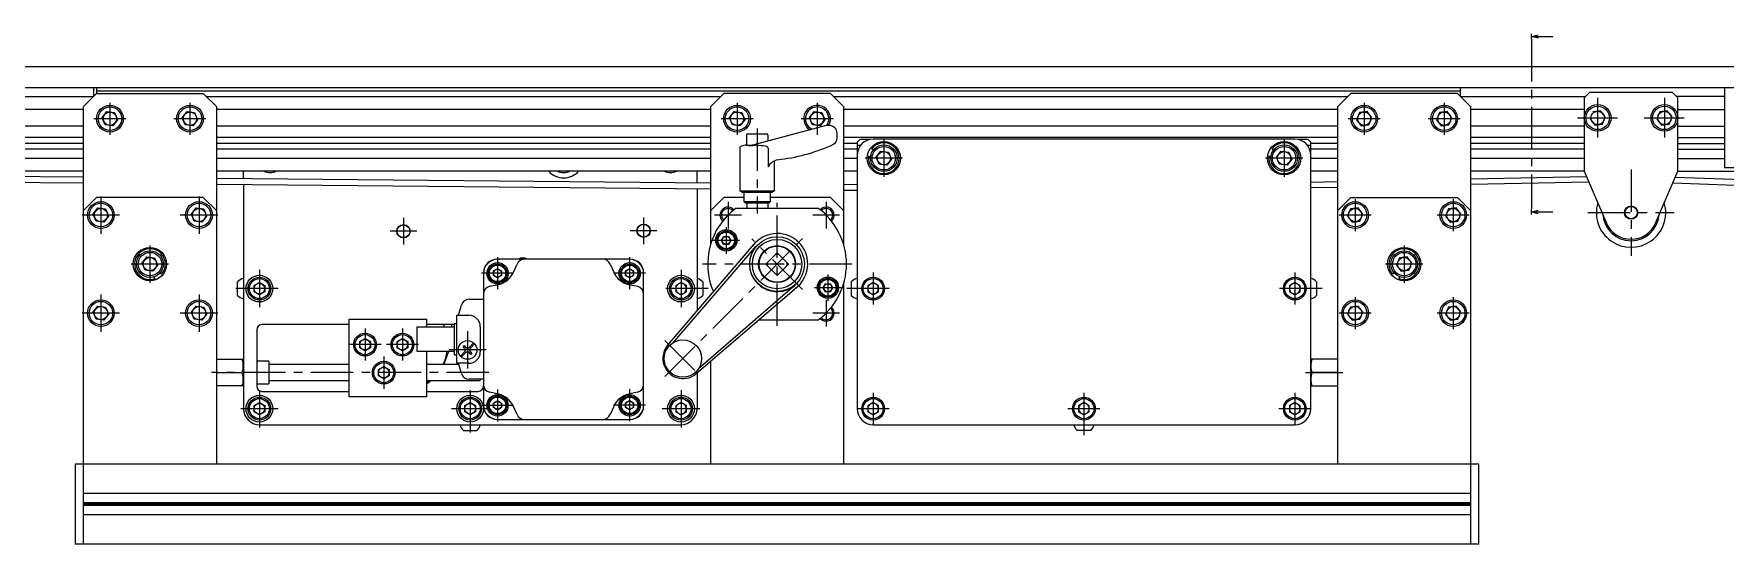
# Model space of a CAD drawing. Extents: x -5 to 1587, y -24 to 958.
# Drawn here: x 541 to 1175, y 0 to 191 of the extents above; entities that cross this region are included whole.
import ezdxf

# ---------------------------------------------------------------- set-up
doc = ezdxf.new("R2010")
doc.units = 0
doc.header["$LTSCALE"] = 0.5
doc.linetypes.add('CENTER', pattern=[50.8, 31.75, -6.35, 6.35, -6.35])
doc.layers.get('0').update_dxf_attribs({"linetype": 'CONTINUOUS'})
for name, color, linetype in [('MSM_CENTER', 1, 'CENTER'), ('MSM_CONTINUOUS', 7, 'CONTINUOUS'), ('MSM_NARROW', 5, 'CONTINUOUS')]:
    doc.layers.add(name, color=color, linetype=linetype)

# ---------------------------------------------------------------- blocks, each defined once
blk = doc.blocks.new('_OPEN30')
at = {"color": 0, "linetype": 'BYBLOCK'}
for p, q in [((-1, 0.27), (0, 0)), ((0, 0), (-1, -0.27)), ((0, 0), (-1, 0))]:
    blk.add_line(p, q, dxfattribs=at)
blk = doc.blocks.new('*U79')
at = {"layer": 'MSM_CONTINUOUS'}
blk.add_lwpolyline([(1104.66, 190.33), (1110.16, 190.33)], dxfattribs=at)
at = {"layer": 'MSM_CONTINUOUS', "xscale": 2.5, "yscale": 2.5, "zscale": 2.5, "rotation": 180}
blk.add_blockref('_OPEN30', (1102.16, 190.33), dxfattribs=at)
blk = doc.blocks.new('*U80')
at = {"layer": 'MSM_CONTINUOUS'}
blk.add_lwpolyline([(1104.66, 124.53), (1110.16, 124.53)], dxfattribs=at)
at = {"layer": 'MSM_CONTINUOUS', "xscale": 2.5, "yscale": 2.5, "zscale": 2.5, "rotation": 180}
blk.add_blockref('_OPEN30', (1102.16, 124.53), dxfattribs=at)

msp = doc.modelspace()

# ---------------------------------------------------------------- linework, layer by layer
at = {"layer": 'MSM_CENTER'}
for p, q in [((1102.16, 189.33), (1102.16, 125.53)), ((569.46, 165.5), (569.46, 153.5)), ((599.46, 165.5), (599.46, 153.5)), ((804.46, 165.5), (804.46, 153.5)), ((834.46, 165.5), (834.46, 153.5)), ((1039.46, 165.5), (1039.46, 153.5)), ((1069.46, 165.5), (1069.46, 153.5)), ((1126.96, 167.28), (1126.96, 152.4)), ((1151.96, 167.28), (1151.96, 152.4)), ((575.46, 159.5), (563.46, 159.5)), ((605.46, 159.5), (593.46, 159.5)), ((810.46, 159.5), (798.46, 159.5)), ((840.46, 159.5), (828.46, 159.5)), ((1045.46, 159.5), (1033.46, 159.5)), ((1075.46, 159.5), (1063.46, 159.5)), ((1119.43, 159.8), (1134.36, 159.8)), ((1144.43, 159.8), (1159.36, 159.8)), ((811.96, 155.8), (811.96, 124)), ((859.46, 151.7), (859.46, 137.7)), ((1009.46, 151.7), (1009.46, 137.7)), ((866.46, 144.7), (852.46, 144.7)), ((1016.46, 144.7), (1002.46, 144.7)), ((1139.46, 140.5), (1139.46, 108.1)), ((566.07, 130.38), (566.07, 116.38)), ((602.84, 130.38), (602.84, 116.38)), ((801.07, 128.38), (801.07, 118.38)), ((819.46, 81.89), (819.46, 128)), ((837.84, 128.38), (837.84, 118.38)), ((1036.07, 129.38), (1036.07, 117.38)), ((1072.84, 129.38), (1072.84, 117.38)), ((573.07, 123.38), (559.07, 123.38)), ((609.84, 123.38), (595.84, 123.38)), ((679.46, 122.3), (679.46, 112.3)), ((769.46, 122.5), (769.46, 112.5)), ((806.07, 123.38), (796.07, 123.38)), ((842.84, 123.38), (832.84, 123.38)), ((1042.07, 123.38), (1030.07, 123.38)), ((1078.84, 123.38), (1066.84, 123.38)), ((1123.26, 124.3), (1155.66, 124.3)), ((684.46, 117.3), (674.46, 117.3)), ((774.46, 117.5), (764.46, 117.5)), ((777.46, 62.86), (828.99, 114.56)), ((800.42, 118.87), (800.42, 108.87)), ((828.96, 95.53), (809.96, 114.46)), ((584.46, 112), (584.46, 98)), ((805.42, 113.87), (795.42, 113.87)), ((1054.46, 112), (1054.46, 98)), ((591.46, 105), (577.46, 105)), ((625.46, 102.8), (625.46, 88.8)), ((720.71, 101.55), (708.71, 101.55)), ((714.71, 107.55), (714.71, 95.55)), ((770.21, 101.55), (758.21, 101.55)), ((764.21, 107.55), (764.21, 95.55)), ((783.46, 102.8), (783.46, 88.8)), ((847.46, 105), (791.46, 105)), ((855.46, 101.8), (855.46, 89.8)), ((1013.46, 101.8), (1013.46, 89.8)), ((1061.46, 105), (1047.46, 105)), ((632.46, 95.8), (615.26, 95.8)), ((793.66, 95.8), (776.46, 95.8)), ((843.49, 96.13), (833.49, 96.13)), ((838.49, 101.13), (838.49, 91.13)), ((861.46, 95.8), (845.46, 95.8)), ((1023.66, 95.8), (1007.46, 95.8)), ((566.07, 93.62), (566.07, 79.62)), ((602.84, 93.62), (602.84, 79.62)), ((837.84, 91.62), (837.84, 81.62)), ((1036.07, 92.62), (1036.07, 80.62)), ((1072.84, 92.62), (1072.84, 80.62)), ((573.07, 86.62), (559.07, 86.62)), ((609.84, 86.62), (595.84, 86.62)), ((842.84, 86.62), (832.84, 86.62)), ((1042.07, 86.62), (1030.07, 86.62)), ((1078.84, 86.62), (1066.84, 86.62)), ((665.06, 80.8), (665.06, 68.8)), ((679.06, 80.8), (679.06, 68.8)), ((703.46, 79.8), (703.46, 65.8)), ((777.37, 76.35), (790.95, 62.82)), ((671.06, 74.8), (659.06, 74.8)), ((672.06, 70.3), (672.06, 58.3)), ((685.06, 74.8), (673.06, 74.8)), ((710.46, 72.8), (696.46, 72.8)), ((711.46, 64.3), (607.46, 64.3)), ((1017.46, 64.3), (1031.46, 64.3)), ((625.46, 57.8), (625.46, 43.8)), ((704.46, 57.8), (704.46, 40.6)), ((714.71, 58.05), (714.71, 46.05)), ((764.16, 58.1), (764.16, 46.1)), ((783.46, 57.8), (783.46, 43.8)), ((632.46, 50.8), (618.46, 50.8)), ((711.46, 50.8), (697.46, 50.8)), ((720.71, 52.05), (708.71, 52.05)), ((770.16, 52.1), (758.16, 52.1)), ((790.46, 50.8), (776.46, 50.8)), ((861.46, 50.8), (849.46, 50.8)), ((855.46, 56.8), (855.46, 44.8)), ((940.46, 50.8), (928.46, 50.8)), ((934.46, 56.8), (934.46, 40.6)), ((1019.46, 50.8), (1007.46, 50.8)), ((1013.46, 56.8), (1013.46, 44.8))]:
    msp.add_line(p, q, dxfattribs=at)
at = {"layer": 'MSM_CONTINUOUS'}
for p, q in [((1102.16, 189.33), (1102.16, 191.33)), ((311.46, 179.05), (1327.46, 179.05)), ((1329.46, 171.05), (309.46, 171.05)), ((516.46, 167.8), (563.26, 167.8)), ((564.46, 169), (559.46, 164)), ((563.46, 168), (563.46, 171.05)), ((564.46, 171.05), (564.46, 169)), ((564.46, 170), (1075.46, 170)), ((564.46, 169), (604.46, 169)), ((609.46, 164), (604.46, 169)), ((605.66, 167.8), (798.26, 167.8)), ((799.46, 169), (794.46, 164)), ((839.46, 169), (799.46, 169)), ((844.46, 164), (839.46, 169)), ((840.66, 167.8), (1033.26, 167.8)), ((1029.46, 164), (1034.46, 169)), ((1074.46, 169), (1034.46, 169)), ((1074.46, 169), (1079.46, 164)), ((1075.46, 171.05), (1075.46, 168)), ((1075.66, 167.8), (1122.46, 167.8)), ((1121.96, 167.3), (1123.96, 169.3)), ((1121.96, 167.3), (1121.96, 139.8)), ((1154.96, 169.3), (1123.96, 169.3)), ((1154.96, 169.3), (1156.96, 167.3)), ((1174.46, 167.8), (1156.46, 167.8)), ((1156.96, 139.8), (1156.96, 167.3)), ((1174.46, 171.05), (1174.46, 141.05)), ((559.46, 162.9), (516.96, 162.9)), ((559.46, 164), (559.46, 0)), ((566.59, 159.88), (568.35, 162.17)), ((567.7, 157.21), (566.59, 159.88)), ((568.35, 162.17), (571.21, 161.79)), ((572.32, 159.12), (570.56, 156.83)), ((571.21, 161.79), (572.32, 159.12)), ((596.59, 159.88), (598.35, 162.17)), ((597.7, 157.21), (596.59, 159.88)), ((598.35, 162.17), (601.21, 161.79)), ((602.32, 159.12), (600.56, 156.83)), ((601.21, 161.79), (602.32, 159.12)), ((609.46, 30), (609.46, 164)), ((794.46, 162.9), (609.46, 162.9)), ((794.46, 164), (794.46, 112.14)), ((801.59, 159.88), (803.35, 162.17)), ((802.7, 157.21), (801.59, 159.88)), ((803.35, 162.17), (806.21, 161.79)), ((807.32, 159.12), (805.56, 156.83)), ((806.21, 161.79), (807.32, 159.12)), ((831.59, 159.88), (833.35, 162.17)), ((832.7, 157.21), (831.59, 159.88)), ((833.35, 162.17), (836.21, 161.79)), ((837.32, 159.12), (835.56, 156.83)), ((836.21, 161.79), (837.32, 159.12)), ((844.46, 112.14), (844.46, 164)), ((1029.46, 162.9), (844.46, 162.9)), ((1029.46, 164), (1029.46, 30.3)), ((1037.7, 161.79), (1036.59, 159.12)), ((1036.59, 159.12), (1038.35, 156.83)), ((1040.56, 162.17), (1037.7, 161.79)), ((1042.32, 159.88), (1040.56, 162.17)), ((1041.21, 157.21), (1042.32, 159.88)), ((1067.7, 161.79), (1066.59, 159.12)), ((1066.59, 159.12), (1068.35, 156.83)), ((1070.56, 162.17), (1067.7, 161.79)), ((1072.32, 159.88), (1070.56, 162.17)), ((1071.21, 157.21), (1072.32, 159.88)), ((1079.46, 0), (1079.46, 164)), ((1121.96, 162.9), (1079.46, 162.9)), ((1124.09, 159.42), (1125.85, 157.13)), ((1128.06, 162.47), (1125.2, 162.09)), ((1129.82, 160.18), (1128.06, 162.47)), ((1128.71, 157.51), (1129.82, 160.18)), ((1150.2, 162.09), (1149.09, 159.42)), ((1149.09, 159.42), (1150.85, 157.13)), ((1153.06, 162.47), (1150.2, 162.09)), ((1154.82, 160.18), (1153.06, 162.47)), ((1153.71, 157.51), (1154.82, 160.18)), ((1156.96, 162.9), (1174.46, 162.9)), ((559.46, 156.7), (516.96, 156.7)), ((559.46, 152.4), (516.96, 152.4)), ((570.56, 156.83), (567.7, 157.21)), ((600.56, 156.83), (597.7, 157.21)), ((794.46, 156.7), (609.46, 156.7)), ((794.46, 152.4), (609.46, 152.4)), ((805.56, 156.83), (802.7, 157.21)), ((807.96, 153.3), (807.96, 149.63)), ((808.45, 153.8), (815.46, 153.8)), ((837.89, 157), (808.9, 149.23)), ((815.96, 153.3), (815.96, 151.12)), ((835.56, 156.83), (832.7, 157.21)), ((838.96, 157), (837.89, 157)), ((841.96, 152.4), (841.96, 154)), ((1029.46, 156.7), (844.46, 156.7)), ((1029.46, 152.4), (844.46, 152.4)), ((1038.35, 156.83), (1041.21, 157.21)), ((1068.35, 156.83), (1071.21, 157.21)), ((1121.96, 156.7), (1079.46, 156.7)), ((1121.96, 152.4), (1079.46, 152.4)), ((1125.85, 157.13), (1128.71, 157.51)), ((1150.85, 157.13), (1153.71, 157.51)), ((1156.96, 156.7), (1174.46, 156.7)), ((1156.96, 152.4), (1174.46, 152.4)), ((559.46, 150.2), (516.96, 150.2)), ((559.46, 148.05), (516.96, 148.05)), ((794.46, 150.2), (609.46, 150.2)), ((794.46, 148.05), (609.46, 148.05)), ((805.46, 148.4), (805.46, 132.5)), ((807.96, 149.63), (810.38, 149.63)), ((808.9, 149.23), (808.92, 149.24)), ((816.11, 148.4), (816.11, 141.49)), ((849.46, 150.2), (844.46, 150.2)), ((849.46, 148.05), (844.46, 148.05)), ((850.46, 151.7), (849.46, 150.7)), ((849.46, 150.7), (849.46, 50.8)), ((850.69, 149.45), (849.46, 149.45)), ((854.36, 151.7), (850.46, 151.7)), ((854.81, 148.09), (855.54, 147.81)), ((1013.46, 151.8), (855.46, 151.8)), ((856.59, 145.08), (858.35, 147.37)), ((858.35, 147.37), (861.21, 146.99)), ((861.21, 146.99), (862.32, 144.32)), ((1004.81, 148.09), (1005.54, 147.81)), ((1006.59, 145.08), (1008.35, 147.37)), ((1008.35, 147.37), (1011.21, 146.99)), ((1011.21, 146.99), (1012.32, 144.32)), ((1018.46, 151.7), (1014.55, 151.7)), ((1019.46, 149.45), (1018.22, 149.45)), ((1019.46, 150.7), (1018.46, 151.7)), ((1019.46, 50.8), (1019.46, 150.7)), ((1029.46, 150.2), (1019.46, 150.2)), ((1029.46, 148.05), (1019.46, 148.05)), ((1121.96, 150.2), (1079.46, 150.2)), ((1121.96, 148.05), (1079.46, 148.05)), ((1156.96, 150.2), (1174.46, 150.2)), ((1156.96, 148.05), (1174.46, 148.05)), ((559.46, 144.55), (516.96, 144.55)), ((559.46, 139.8), (516.96, 139.8)), ((794.46, 144.55), (609.46, 144.55)), ((794.46, 139.8), (609.46, 139.8)), ((619.48, 137.08), (619.46, 139.8)), ((789.46, 135.46), (789.46, 139.8)), ((818.46, 132.5), (818.46, 143.64)), ((849.46, 144.55), (844.46, 144.55)), ((849.46, 139.8), (844.46, 139.8)), ((854.47, 145.14), (853.75, 145.42)), ((857.7, 142.41), (856.59, 145.08)), ((860.56, 142.03), (857.7, 142.41)), ((862.32, 144.32), (860.56, 142.03)), ((1004.47, 145.14), (1003.75, 145.42)), ((1007.7, 142.41), (1006.59, 145.08)), ((1010.56, 142.03), (1007.7, 142.41)), ((1012.32, 144.32), (1010.56, 142.03)), ((1029.46, 144.55), (1019.46, 144.55)), ((1029.46, 139.8), (1019.46, 139.8)), ((1121.96, 144.55), (1079.46, 144.55)), ((1121.96, 139.8), (1079.46, 139.8)), ((1121.96, 139.8), (1130.26, 120.37)), ((1148.65, 120.37), (1156.96, 139.8)), ((1156.96, 144.55), (1174.46, 144.55)), ((1156.96, 139.8), (1279.46, 139.8)), ((1204.46, 141.05), (1174.46, 141.05)), ((1174.46, 139.8), (1221.96, 139.8)), ((515.28, 135.87), (559.46, 135.45)), ((516.21, 138.07), (559.46, 137.65)), ((609.46, 137.18), (794.46, 135.41)), ((609.46, 134.98), (794.46, 133.21)), ((619.46, 134.88), (619.46, 50.8)), ((789.47, 133.26), (789.46, 87.42)), ((844.46, 134.94), (849.46, 134.89)), ((1019.46, 135.75), (1029.46, 135.95)), ((1029.46, 133.75), (1019.46, 133.54)), ((1079.46, 136.99), (1122.77, 137.88)), ((1123.71, 135.7), (1079.46, 134.79)), ((1155.1, 135.45), (1238.46, 132.38)), ((1156.02, 137.62), (1238.46, 134.58)), ((564.46, 130), (559.46, 125)), ((604.46, 130), (564.46, 130)), ((609.46, 125), (604.46, 130)), ((799.46, 130), (794.46, 125)), ((806.96, 130), (799.46, 130)), ((805.46, 132.5), (806.32, 132)), ((805.46, 132.5), (818.46, 132.5)), ((806.32, 132), (817.59, 132)), ((806.96, 132), (806.96, 128.5)), ((806.96, 128.5), (807.46, 128)), ((806.96, 128.5), (816.96, 128.5)), ((807.46, 128), (816.46, 128)), ((808.07, 128), (808.07, 126)), ((816.07, 126), (816.07, 128)), ((816.46, 128), (816.96, 128.5)), ((816.96, 128.5), (816.96, 132)), ((839.46, 130), (816.96, 130)), ((817.59, 132), (818.46, 132.5)), ((844.46, 125), (839.46, 130)), ((844.46, 132.74), (849.46, 132.69)), ((1029.46, 125), (1034.46, 130)), ((1034.46, 130), (1074.46, 130)), ((1074.46, 130), (1079.46, 125)), ((563.21, 123.76), (564.96, 126.05)), ((564.31, 121.09), (563.21, 123.76)), ((567.18, 120.72), (564.31, 121.09)), ((564.96, 126.05), (567.83, 125.68)), ((568.93, 123.01), (567.18, 120.72)), ((567.83, 125.68), (568.93, 123.01)), ((599.98, 123.76), (601.73, 126.05)), ((601.08, 121.09), (599.98, 123.76)), ((603.95, 120.72), (601.08, 121.09)), ((601.73, 126.05), (604.6, 125.68)), ((605.7, 123.01), (603.95, 120.72)), ((604.6, 125.68), (605.7, 123.01)), ((804.13, 126), (834.79, 126)), ((1034.31, 125.68), (1033.21, 123.01)), ((1033.21, 123.01), (1034.96, 120.72)), ((1037.18, 126.05), (1034.31, 125.68)), ((1034.96, 120.72), (1037.83, 121.09)), ((1038.93, 123.76), (1037.18, 126.05)), ((1037.83, 121.09), (1038.93, 123.76)), ((1071.08, 125.68), (1069.98, 123.01)), ((1069.98, 123.01), (1071.73, 120.72)), ((1073.95, 126.05), (1071.08, 125.68)), ((1071.73, 120.72), (1074.6, 121.09)), ((1075.7, 123.76), (1073.95, 126.05)), ((1074.6, 121.09), (1075.7, 123.76)), ((1102.16, 123.53), (1102.16, 125.53)), ((798.69, 113.87), (799.56, 115.37)), ((799.56, 115.37), (801.29, 115.37)), ((801.29, 115.37), (802.15, 113.87)), ((778.39, 74.47), (810.77, 112.37)), ((811.54, 111.7), (780.24, 75.38)), ((799.56, 112.37), (798.69, 113.87)), ((801.29, 112.37), (799.56, 112.37)), ((802.15, 113.87), (801.29, 112.37)), ((815.21, 104.99), (819.45, 109.24)), ((823.7, 105.01), (819.45, 109.24)), ((581.59, 105.38), (583.35, 107.67)), ((582.7, 102.71), (581.59, 105.38)), ((585.56, 102.33), (582.7, 102.71)), ((583.35, 107.67), (586.21, 107.29)), ((587.32, 104.62), (585.56, 102.33)), ((586.21, 107.29), (587.32, 104.62)), ((588.34, 101.86), (588.78, 101.21)), ((709.46, 101.8), (709.46, 101.8)), ((709.46, 101.5), (709.46, 52.1)), ((713.21, 102.42), (714.71, 103.28)), ((713.21, 100.68), (713.21, 102.42)), ((714.46, 106.8), (714.46, 106.79)), ((714.71, 103.28), (716.21, 102.42)), ((764.16, 106.8), (714.76, 106.8)), ((716.21, 102.42), (716.21, 100.68)), ((720.67, 101.96), (722.02, 105.02)), ((756.89, 105.02), (758.24, 101.96)), ((762.71, 102.42), (764.21, 103.28)), ((762.71, 100.68), (762.71, 102.42)), ((764.21, 103.28), (765.71, 102.42)), ((764.46, 106.79), (764.46, 106.8)), ((765.71, 102.42), (765.71, 100.68)), ((769.46, 101.8), (769.45, 101.8)), ((769.46, 52.1), (769.46, 101.5)), ((815.21, 104.99), (819.46, 100.76)), ((823.7, 105.01), (819.46, 100.76)), ((823.57, 105.14), (823.57, 104.88)), ((1050.57, 101.86), (1050.13, 101.21)), ((1052.7, 107.29), (1051.59, 104.62)), ((1051.59, 104.62), (1053.35, 102.33)), ((1055.56, 107.67), (1052.7, 107.29)), ((1053.35, 102.33), (1056.21, 102.71)), ((1057.32, 105.38), (1055.56, 107.67)), ((1056.21, 102.71), (1057.32, 105.38)), ((586.41, 99.59), (585.97, 100.23)), ((617.26, 93.27), (617.26, 98.33)), ((623.46, 96.95), (625.46, 98.11)), ((623.46, 94.65), (623.46, 96.95)), ((625.46, 98.11), (627.46, 96.95)), ((627.46, 96.95), (627.46, 94.65)), ((711.8, 96.67), (715.09, 97.4)), ((714.71, 99.82), (713.21, 100.68)), ((716.21, 100.68), (714.71, 99.82)), ((764.21, 99.82), (762.71, 100.68)), ((763.82, 97.4), (767.11, 96.67)), ((765.71, 100.68), (764.21, 99.82)), ((783.46, 98.11), (781.46, 96.95)), ((781.46, 96.95), (781.46, 94.65)), ((785.46, 96.95), (783.46, 98.11)), ((785.46, 94.65), (785.46, 96.95)), ((789.07, 63.84), (826.85, 96.34)), ((826.19, 97.11), (789.97, 65.68)), ((791.66, 98.33), (791.66, 93.27)), ((819.6, 100.89), (819.32, 100.9)), ((836.76, 96.13), (837.62, 97.63)), ((837.62, 94.63), (836.76, 96.13)), ((837.62, 97.63), (839.35, 97.63)), ((839.35, 97.63), (840.22, 96.13)), ((840.22, 96.13), (839.35, 94.63)), ((844.46, 30), (844.46, 97.86)), ((847.26, 98.33), (847.26, 93.27)), ((855.46, 98.11), (853.46, 96.95)), ((853.46, 96.95), (853.46, 94.65)), ((857.46, 96.95), (855.46, 98.11)), ((857.46, 94.65), (857.46, 96.95)), ((1013.46, 98.11), (1011.46, 96.95)), ((1011.46, 96.95), (1011.46, 94.65)), ((1015.46, 96.95), (1013.46, 98.11)), ((1015.46, 94.65), (1015.46, 96.95)), ((1021.66, 98.33), (1021.66, 93.27)), ((1052.5, 99.59), (1052.94, 100.23)), ((563.21, 86.99), (564.96, 89.28)), ((564.96, 89.28), (567.83, 88.91)), ((567.83, 88.91), (568.93, 86.24)), ((599.98, 86.99), (601.73, 89.28)), ((601.73, 89.28), (604.6, 88.91)), ((604.6, 88.91), (605.7, 86.24)), ((625.46, 93.49), (623.46, 94.65)), ((627.46, 94.65), (625.46, 93.49)), ((700.06, 85.8), (701.15, 89.63)), ((704.04, 91.8), (709.46, 91.8)), ((781.46, 94.65), (783.46, 93.49)), ((783.46, 93.49), (785.46, 94.65)), ((839.35, 94.63), (837.62, 94.63)), ((853.46, 94.65), (855.46, 93.49)), ((855.46, 93.49), (857.46, 94.65)), ((1011.46, 94.65), (1013.46, 93.49)), ((1013.46, 93.49), (1015.46, 94.65)), ((1034.31, 88.91), (1033.21, 86.24)), ((1037.18, 89.28), (1034.31, 88.91)), ((1038.93, 86.99), (1037.18, 89.28)), ((1071.08, 88.91), (1069.98, 86.24)), ((1073.95, 89.28), (1071.08, 88.91)), ((1075.7, 86.99), (1073.95, 89.28)), ((564.31, 84.32), (563.21, 86.99)), ((567.18, 83.95), (564.31, 84.32)), ((568.93, 86.24), (567.18, 83.95)), ((601.08, 84.32), (599.98, 86.99)), ((603.95, 83.95), (601.08, 84.32)), ((605.7, 86.24), (603.95, 83.95)), ((659.06, 84.3), (688.06, 84.3)), ((659.06, 55.3), (659.06, 84.3)), ((688.06, 84.3), (688.06, 81.3)), ((699.46, 82.6), (698.46, 82.6)), ((698.46, 82.6), (698.46, 71)), ((699.46, 67.8), (699.46, 85.8)), ((699.46, 85.8), (703.96, 85.8)), ((834.79, 84), (812.5, 84)), ((1033.21, 86.24), (1034.96, 83.95)), ((1034.96, 83.95), (1037.83, 84.32)), ((1037.83, 84.32), (1038.93, 86.99)), ((1069.98, 86.24), (1071.73, 83.95)), ((1071.73, 83.95), (1074.6, 84.32)), ((1074.6, 84.32), (1075.7, 86.99)), ((624.46, 80.3), (624.46, 59.3)), ((659.06, 82.3), (626.46, 82.3)), ((663.06, 75.95), (665.06, 77.11)), ((665.06, 77.11), (667.06, 75.95)), ((677.06, 75.95), (679.06, 77.11)), ((679.06, 77.11), (681.06, 75.95)), ((698.46, 81.3), (684.46, 81.3)), ((684.46, 81.3), (684.46, 72.3)), ((698.46, 82.3), (688.06, 82.3)), ((694.31, 82.3), (694.71, 81.44)), ((694.71, 81.44), (694.76, 81.3)), ((697.35, 81.3), (697.71, 82.3)), ((708.26, 81.5), (708.26, 72.1)), ((663.06, 73.65), (663.06, 75.95)), ((665.06, 72.49), (663.06, 73.65)), ((667.06, 73.65), (665.06, 72.49)), ((667.06, 75.95), (667.06, 73.65)), ((677.06, 73.65), (677.06, 75.95)), ((679.06, 72.49), (677.06, 73.65)), ((681.06, 73.65), (679.06, 72.49)), ((681.06, 75.95), (681.06, 73.65)), ((684.46, 72.3), (698.46, 72.3)), ((688.22, 72.3), (688.06, 71.76)), ((688.06, 72.3), (688.06, 55.3)), ((695.23, 68.96), (696.44, 72.3)), ((698.46, 71), (699.46, 71)), ((700.83, 70.53), (702.39, 72.09)), ((702.75, 71.74), (701.19, 70.18)), ((701.79, 74.11), (702.15, 74.46)), ((702.39, 73.51), (701.79, 74.11)), ((702.15, 74.46), (702.75, 73.86)), ((704.16, 73.86), (705.72, 75.42)), ((704.76, 71.14), (704.16, 71.74)), ((706.08, 75.07), (704.52, 73.51)), ((704.52, 72.09), (705.12, 71.49)), ((705.12, 71.49), (704.76, 71.14)), ((609.46, 69.3), (619.46, 69.3)), ((609.46, 64.3), (619.01, 64.3)), ((629.06, 68.55), (624.46, 68.55)), ((629.06, 68.55), (629.06, 60.05)), ((659.06, 67.3), (629.06, 67.3)), ((670.06, 65.45), (672.06, 66.61)), ((670.06, 63.15), (670.06, 65.45)), ((672.06, 66.61), (674.06, 65.45)), ((674.06, 65.45), (674.06, 63.15)), ((700.2, 67.3), (688.06, 67.3)), ((694.53, 67.3), (695.23, 68.96)), ((703.96, 67.8), (699.46, 67.8)), ((701.15, 63.97), (700.06, 67.8)), ((789.46, 64.17), (789.46, 50.8)), ((794.46, 68.47), (794.46, 30)), ((1019.46, 59.3), (1019.46, 69.3)), ((1029.46, 69.3), (1019.46, 69.3)), ((1029.46, 64.3), (1019.9, 64.3)), ((619.46, 59.3), (609.46, 59.3)), ((624.46, 60.05), (629.06, 60.05)), ((626.46, 57.3), (659.06, 57.3)), ((629.06, 61.3), (659.06, 61.3)), ((672.06, 61.99), (670.06, 63.15)), ((674.06, 63.15), (672.06, 61.99)), ((688.06, 61.3), (708.06, 61.3)), ((689.39, 61.3), (688.06, 60.38)), ((688.06, 60.14), (689.3, 60.99)), ((688.06, 57.3), (707.46, 57.3)), ((689.3, 60.99), (689.71, 61.3)), ((709.46, 61.8), (704.04, 61.8)), ((708.06, 61.3), (708.56, 61.8)), ((708.06, 61.8), (708.06, 61.3)), ((1019.46, 59.3), (1029.46, 59.3)), ((623.46, 51.95), (625.46, 53.11)), ((623.46, 49.65), (623.46, 51.95)), ((625.46, 53.11), (627.46, 51.95)), ((627.46, 51.95), (627.46, 49.65)), ((688.06, 55.3), (659.06, 55.3)), ((702.46, 51.95), (704.46, 53.11)), ((702.46, 49.65), (702.46, 51.95)), ((704.46, 53.11), (706.46, 51.95)), ((706.46, 51.95), (706.46, 49.65)), ((709.46, 51.8), (709.46, 51.8)), ((715.09, 56.2), (711.8, 56.93)), ((713.21, 52.92), (714.71, 53.78)), ((713.21, 51.18), (713.21, 52.92)), ((714.71, 50.32), (713.21, 51.18)), ((714.71, 53.78), (716.21, 52.92)), ((716.21, 51.18), (714.71, 50.32)), ((716.21, 52.92), (716.21, 51.18)), ((722.02, 48.58), (720.67, 51.64)), ((758.24, 51.64), (756.89, 48.58)), ((762.66, 52.97), (764.16, 53.83)), ((762.66, 51.23), (762.66, 52.97)), ((764.16, 50.37), (762.66, 51.23)), ((767.11, 56.93), (763.82, 56.2)), ((764.16, 53.83), (765.66, 52.97)), ((765.66, 51.23), (764.16, 50.37)), ((765.66, 52.97), (765.66, 51.23)), ((769.45, 51.8), (769.46, 51.8)), ((769.46, 51.8), (769.46, 51.8)), ((783.46, 53.11), (781.46, 51.95)), ((781.46, 51.95), (781.46, 49.65)), ((785.46, 51.95), (783.46, 53.11)), ((785.46, 49.65), (785.46, 51.95)), ((855.46, 53.11), (853.46, 51.95)), ((853.46, 51.95), (853.46, 49.65)), ((857.46, 51.95), (855.46, 53.11)), ((857.46, 49.65), (857.46, 51.95)), ((934.46, 53.11), (932.46, 51.95)), ((932.46, 51.95), (932.46, 49.65)), ((936.46, 51.95), (934.46, 53.11)), ((936.46, 49.65), (936.46, 51.95)), ((1013.46, 53.11), (1011.46, 51.95)), ((1011.46, 51.95), (1011.46, 49.65)), ((1015.46, 51.95), (1013.46, 53.11)), ((1015.46, 49.65), (1015.46, 51.95)), ((625.46, 48.49), (623.46, 49.65)), ((627.46, 49.65), (625.46, 48.49)), ((625.46, 44.8), (783.46, 44.8)), ((704.46, 48.49), (702.46, 49.65)), ((706.46, 49.65), (704.46, 48.49)), ((714.46, 46.81), (714.46, 46.8)), ((714.76, 46.8), (764.16, 46.8)), ((764.46, 46.8), (764.46, 46.81)), ((781.46, 49.65), (783.46, 48.49)), ((783.46, 48.49), (785.46, 49.65)), ((853.46, 49.65), (855.46, 48.49)), ((855.46, 48.49), (857.46, 49.65)), ((855.46, 44.8), (1013.46, 44.8)), ((932.46, 49.65), (934.46, 48.49)), ((934.46, 48.49), (936.46, 49.65)), ((1011.46, 49.65), (1013.46, 48.49)), ((1013.46, 48.49), (1015.46, 49.65)), ((701.93, 42.6), (706.98, 42.6)), ((936.98, 42.6), (931.93, 42.6)), ((556.46, 30), (556.46, 0)), ((1082.46, 30), (556.46, 30)), ((609.46, 30.3), (609.46, 30)), ((1082.46, 0), (1082.46, 30)), ((1079.46, 19), (559.46, 19)), ((1079.46, 15.52), (559.46, 15.52)), ((1079.46, 15), (559.46, 15)), ((1079.46, 14.48), (559.46, 14.48)), ((1079.46, 11), (559.46, 11)), ((1082.46, 0), (556.46, 0))]:
    msp.add_line(p, q, dxfattribs=at)
for centre, radius in [((1126.96, 159.8), 5), ((1151.96, 159.8), 5), ((569.46, 159.5), 5), ((569.46, 159.5), 4.4), ((569.46, 159.5), 2.5), ((599.46, 159.5), 5), ((599.46, 159.5), 4.4), ((599.46, 159.5), 2.5), ((804.46, 159.5), 5), ((804.46, 159.5), 4.4), ((804.46, 159.5), 2.5), ((834.46, 159.5), 2.5), ((1039.46, 159.5), 5), ((1039.46, 159.5), 4.4), ((1039.46, 159.5), 2.5), ((1069.46, 159.5), 5), ((1069.46, 159.5), 4.4), ((1069.46, 159.5), 2.5), ((1126.96, 159.8), 4.4), ((1126.99, 159.8), 2.53), ((1151.96, 159.8), 4.4), ((1151.99, 159.8), 2.53), ((859.46, 144.7), 6.25), ((859.46, 144.7), 5), ((859.46, 144.7), 4.4), ((859.46, 144.7), 2.5), ((1009.46, 144.7), 6.25), ((1009.46, 144.7), 5), ((1009.46, 144.7), 4.4), ((1009.46, 144.7), 2.5), ((566.07, 123.38), 5), ((566.07, 123.38), 4.4), ((602.84, 123.38), 5), ((602.84, 123.38), 4.4), ((1036.07, 123.38), 5), ((1036.07, 123.38), 4.4), ((1072.84, 123.38), 5), ((1072.84, 123.38), 4.4), ((1139.46, 124.3), 2.5), ((566.07, 123.38), 2.5), ((602.84, 123.38), 2.5), ((1036.07, 123.38), 2.5), ((1072.84, 123.38), 2.5), ((1139.46, 124.3), 2.3), ((679.46, 117.3), 2.5), ((679.46, 117.3), 2.39), ((769.46, 117.5), 2.5), ((769.46, 117.5), 2.39), ((800.42, 113.87), 4), ((800.42, 113.87), 3.5), ((800.42, 113.87), 3.1), ((800.42, 113.87), 1.5), ((819.46, 105), 10.25), ((819.46, 105), 9.25), ((584.46, 105), 6.25), ((584.46, 105), 5), ((584.46, 105), 4.4), ((819.46, 105), 6.92), ((819.46, 105), 6.75), ((1054.46, 105), 6.25), ((1054.46, 105), 5), ((1054.46, 105), 4.4), ((584.46, 105), 2.5), ((714.71, 101.55), 4), ((714.71, 101.55), 3.5), ((714.71, 101.55), 3.1), ((714.71, 101.55), 1.5), ((764.21, 101.55), 4), ((764.21, 101.55), 3.5), ((764.21, 101.55), 3.1), ((764.21, 101.55), 1.5), ((1054.46, 105), 2.5), ((625.46, 95.8), 5), ((625.46, 95.8), 4.25), ((625.46, 95.8), 3.76), ((625.46, 95.8), 2), ((783.46, 95.8), 5), ((783.46, 95.8), 4.25), ((783.46, 95.8), 3.76), ((838.49, 96.13), 4), ((838.49, 96.13), 3.5), ((838.49, 96.13), 3.1), ((838.49, 96.13), 1.5), ((855.46, 95.8), 4.25), ((855.46, 95.8), 3.76), ((1013.46, 95.8), 4.25), ((1013.46, 95.8), 3.76), ((566.07, 86.62), 5), ((566.07, 86.62), 4.4), ((566.07, 86.62), 2.5), ((602.84, 86.62), 5), ((602.84, 86.62), 4.4), ((602.84, 86.62), 2.5), ((1036.07, 86.62), 5), ((1036.07, 86.62), 4.4), ((1036.07, 86.62), 2.5), ((1072.84, 86.62), 5), ((1072.84, 86.62), 4.4), ((1072.84, 86.62), 2.5), ((665.06, 74.8), 4.25), ((665.06, 74.8), 3.76), ((665.06, 74.8), 2), ((679.06, 74.8), 4.25), ((679.06, 74.8), 3.76), ((679.06, 74.8), 2), ((703.46, 72.8), 3.5), ((784.16, 69.59), 7), ((672.06, 64.3), 4.25), ((672.06, 64.3), 3.76), ((672.06, 64.3), 2), ((625.46, 50.8), 5), ((625.46, 50.8), 4.25), ((625.46, 50.8), 3.76), ((625.46, 50.8), 2), ((704.46, 50.8), 5), ((704.46, 50.8), 4.25), ((704.46, 50.8), 3.76), ((704.46, 50.8), 2), ((714.71, 52.05), 4), ((714.71, 52.05), 3.5), ((714.71, 52.05), 3.1), ((714.71, 52.05), 1.5), ((764.21, 52.05), 4), ((764.21, 52.05), 3.5), ((764.21, 52.05), 3.1), ((764.16, 52.1), 1.5), ((783.46, 50.8), 5), ((783.46, 50.8), 4.25), ((783.46, 50.8), 3.76), ((855.46, 50.8), 4.25), ((855.46, 50.8), 3.76), ((934.46, 50.8), 4.25), ((934.46, 50.8), 3.76), ((1013.46, 50.8), 4.25), ((1013.46, 50.8), 3.76)]:
    msp.add_circle(centre, radius, dxfattribs=at)
for centre, radius, start, end in [((834.46, 159.5), 5, 330, 236.35062), ((834.46, 159.5), 4.4, 325.37646, 243.6559), ((808.46, 153.3), 0.5, 90, 180), ((815.46, 153.3), 0.5, 0, 90), ((838.96, 154), 3, 360, 90), ((838.96, 152.4), 3, 285, 0), ((806.32, 148.4), 0.867, 104.33751, 180), ((811.96, 126.36), 23.62, 99.75185, 104.33751), ((811.96, 126.36), 23.08, 82.44901, 97.55099), ((814.88, 147.69), 1.55, 49.332, 85.90878), ((815.46, 148.38), 0.65, 1.60036, 48.43343), ((812.32, 211.65), 67.92, 276.1974, 293.8026), ((855.46, 145.8), 6, 90, 180), ((859.46, 144.7), 5.75, 172.77234, 143.81732), ((1009.46, 144.7), 5.75, 172.77234, 143.81732), ((1013.46, 145.8), 6, 0, 90), ((629.46, 144.8), 5.5, 245.38002, 294.61998), ((739.46, 144.8), 7.5, 221.81031, 318.18968), ((739.46, 144.8), 5.5, 245.38002, 293.74421), ((779.46, 144.8), 5.5, 245.38002, 294.61998), ((821.21, 138.33), 6, 105, 148.15168), ((1139.46, 124.3), 13, 163.42731, 16.5727), ((819.46, 105), 26, 126.12893, 203.51457), ((801.07, 123.38), 2.46, 42.29011, 227.70989), ((819.46, 105), 26, 306.12893, 53.87107), ((837.84, 123.38), 2.46, 312.29011, 137.70989), ((1139.46, 124.3), 10.54, 184.72466, 355.27534), ((819.72, 104.69), 11.81, 91.2774, 143.26112), ((819.46, 105), 11.5, 0, 90), ((1139.46, 124.3), 10, 203.14245, 336.85755), ((584.46, 105), 5.75, 318.80415, 289.84912), ((819.46, 105), 10.34, 160.79234, 289.4011), ((819.22, 105.23), 10.04, 139.85638, 161.59987), ((819.46, 105), 3.73, 81.62421, 98.56924), ((819.46, 105), 4, 86.50634, 93.6871), ((1054.46, 105), 5.75, 250.15088, 221.19585), ((714.76, 101.5), 5.3, 90, 180), ((714.46, 101.8), 5, 90, 180), ((713.36, 105.21), 8, 282.55649, 336.05045), ((724.77, 103.8), 3, 90, 156.05045), ((724.11, 104.8), 2.5, 53.1301, 126.8699), ((724.11, 104.8), 2.39, 56.9345, 123.0655), ((754.15, 103.8), 3, 23.94955, 90), ((765.56, 105.21), 8, 203.94955, 257.44351), ((764.16, 101.5), 5.3, 0, 90), ((764.46, 101.8), 5, 360, 90), ((819.46, 105), 4, 176.50634, 183.6871), ((819.46, 105), 3.73, 171.62421, 188.56924), ((819.46, 105), 3.73, 351.62421, 8.56924), ((819.46, 105), 4, 356.50634, 3.6871), ((819.28, 105.19), 11.67, 306.58931, 359.06217), ((620.15, 95.86), 3.8, 100.54763, 139.64085), ((712.46, 93.74), 3, 102.55649, 180), ((766.46, 93.74), 3, 359.95962, 77.44351), ((783.46, 95.8), 2, 120, 180), ((783.46, 95.8), 2, 180, 240), ((783.46, 95.8), 2, 60, 120), ((783.46, 95.8), 2, 0, 60), ((783.46, 95.8), 2, 300, 0), ((788.76, 95.86), 3.8, 40.35915, 79.45237), ((819.46, 105), 3.73, 261.62421, 278.56924), ((819.46, 105), 4, 266.50634, 273.6871), ((819.69, 104.76), 10.04, 288.59357, 310.33706), ((850.15, 95.86), 3.8, 100.54763, 139.64085), ((855.46, 95.8), 2, 120, 180), ((855.46, 95.8), 2, 180, 240), ((855.46, 95.8), 2, 60, 120), ((855.46, 95.8), 2, 0, 60), ((855.46, 95.8), 2, 300, 0), ((1013.46, 95.8), 2, 120, 180), ((1013.46, 95.8), 2, 180, 240), ((1013.46, 95.8), 2, 60, 120), ((1013.46, 95.8), 2, 0, 60), ((1013.46, 95.8), 2, 300, 0), ((1018.76, 95.86), 3.8, 40.35915, 79.45237), ((620.15, 95.74), 3.8, 220.35915, 259.45237), ((704.04, 88.8), 3, 90, 164), ((783.46, 95.8), 2, 240, 300), ((788.76, 95.74), 3.8, 280.54763, 319.64085), ((850.15, 95.74), 3.8, 220.35915, 259.45237), ((855.46, 95.8), 2, 240, 300), ((1013.46, 95.8), 2, 240, 300), ((1018.76, 95.74), 3.8, 280.54763, 319.64085), ((703.96, 81.5), 4.3, 0, 90), ((837.84, 86.62), 2.46, 222.29011, 47.70989), ((626.46, 80.3), 2, 90, 180), ((679.06, 74.8), 17, 333.82103, 351.54348), ((703.46, 72.8), 3.46, 220.8624, 229.1376), ((701.69, 72.8), 1, 315, 45), ((703.46, 74.57), 1, 225, 315), ((703.46, 71.03), 1, 45, 135), ((703.96, 72.1), 4.3, 270, 360), ((705.22, 72.8), 1, 135, 225), ((703.46, 72.8), 3.46, 40.8624, 49.13777), ((784.16, 69.59), 7.5, 170.51671, 279.67673), ((784.12, 69.72), 7.44, 140.3482, 171.52439), ((612.23, 66.8), 7.22, 339.74384, 20.25616), ((612.23, 61.8), 7.22, 339.74384, 20.25616), ((704.04, 64.8), 3, 196, 270), ((784.3, 69.55), 7.44, 278.66905, 309.84524), ((1026.68, 66.8), 7.22, 159.74384, 200.25616), ((1026.68, 61.8), 7.22, 159.74384, 200.25616), ((626.46, 59.3), 2, 180, 270), ((707.46, 59.3), 2, 270, 0), ((712.46, 59.86), 3, 180, 257.44351), ((766.46, 59.86), 3, 282.55649, 0), ((625.46, 50.8), 6, 180, 270), ((714.76, 52.1), 5.3, 180, 270), ((714.46, 51.8), 5, 180, 270), ((713.36, 48.39), 8, 23.94955, 77.44351), ((765.56, 48.39), 8, 102.55649, 156.05045), ((764.16, 52.1), 5.3, 270, 0), ((764.46, 51.8), 5, 270, 0), ((783.46, 50.8), 2, 120, 180), ((783.46, 50.8), 2, 180, 240), ((783.46, 50.8), 2, 60, 120), ((783.46, 50.8), 6, 270, 0), ((783.46, 50.8), 2, 0, 60), ((783.46, 50.8), 2, 300, 0), ((855.46, 50.8), 6, 180, 270), ((855.46, 50.8), 2, 120, 180), ((855.46, 50.8), 2, 180, 240), ((855.46, 50.8), 2, 60, 120), ((855.46, 50.8), 2, 0, 60), ((855.46, 50.8), 2, 300, 0), ((934.46, 50.8), 2, 120, 180), ((934.46, 50.8), 2, 180, 240), ((934.46, 50.8), 2, 60, 120), ((934.46, 50.8), 2, 0, 60), ((934.46, 50.8), 2, 300, 0), ((1013.46, 50.8), 2, 120, 180), ((1013.46, 50.8), 2, 180, 240), ((1013.46, 50.8), 2, 60, 120), ((1013.46, 50.8), 6, 270, 0), ((1013.46, 50.8), 2, 0, 60), ((1013.46, 50.8), 2, 300, 0), ((704.39, 45.5), 3.8, 190.54763, 229.64085), ((704.52, 45.5), 3.8, 310.35915, 349.45237), ((724.77, 49.8), 3, 203.94955, 270), ((754.15, 49.8), 3, 270, 336.05045), ((783.46, 50.8), 2, 240, 300), ((855.46, 50.8), 2, 240, 300), ((934.39, 45.5), 3.8, 190.54763, 229.64085), ((934.46, 50.8), 2, 240, 300), ((934.52, 45.5), 3.8, 310.35915, 349.45237), ((1013.46, 50.8), 2, 240, 300)]:
    msp.add_arc(centre, radius, start, end, dxfattribs=at)
at = {"layer": 'MSM_NARROW'}
for centre, start, end in [((801.07, 123.38), 41.69264, 228.30736), ((837.84, 123.38), 311.69264, 138.30736), ((837.84, 86.62), 221.69264, 48.30736)]:
    msp.add_arc(centre, 3, start, end, dxfattribs=at)

# ---------------------------------------------------------------- block references
at = {"layer": 'MSM_CONTINUOUS'}
for name in ['*U79', '*U80']:
    msp.add_blockref(name, (0, 0), dxfattribs=at)

doc.saveas('drawing.dxf')
